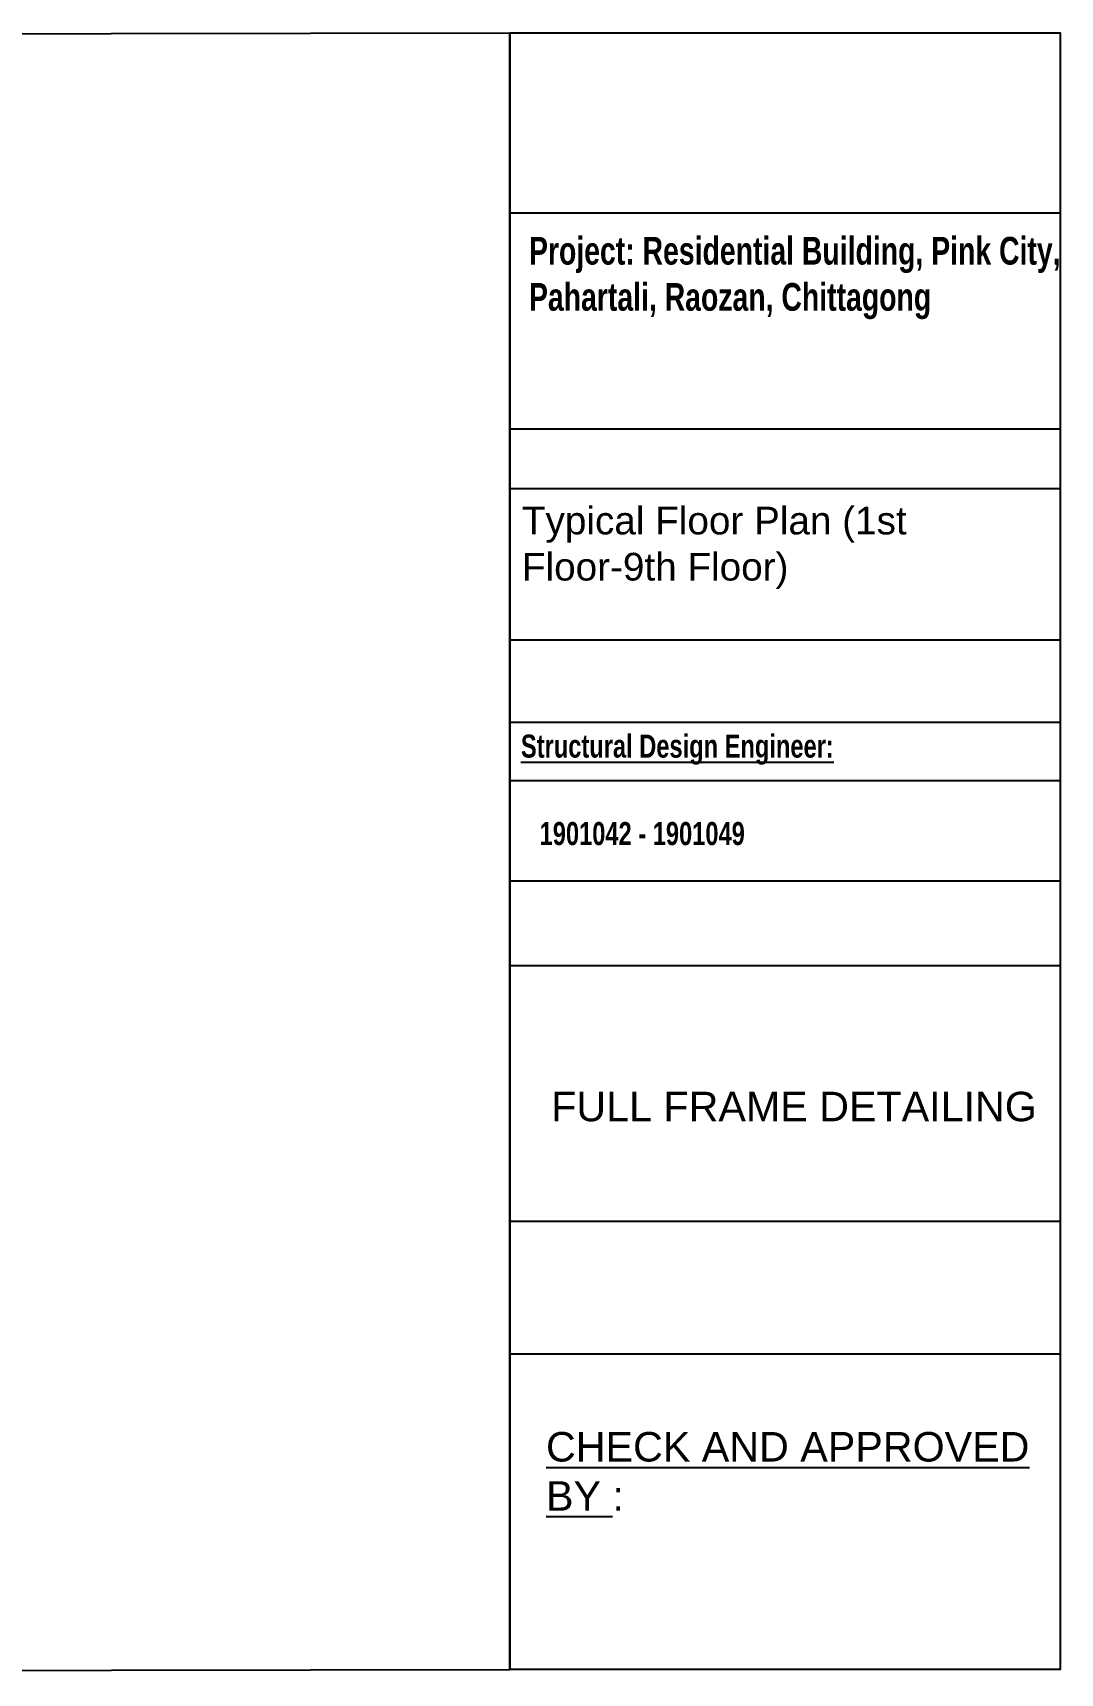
# Model space of a CAD drawing. Header units: inches. Extents: x 2674 to 28325, y -8016 to 21827.
# Drawn here: x 11735 to 13405, y -2809 to -141 of the extents above; entities that cross this region are included whole.
import ezdxf

# ---------------------------------------------------------------- set-up
doc = ezdxf.new("R2010")
doc.units = ezdxf.units.IN
doc.header["$MEASUREMENT"] = 0
doc.styles.get("Standard").update_dxf_attribs({"font": 'arial.ttf', "height": 12})

msp = doc.modelspace()

# ---------------------------------------------------------------- linework, layer by layer
for p, q in [((12510.47, -433.51), (13405.33, -433.51)), ((12510.47, -785), (13405.33, -785)), ((12510.47, -882.09), (13405.33, -882.09)), ((12510.47, -1128.44), (13405.33, -1128.44)), ((12510.47, -1261.99), (13405.33, -1261.99)), ((12510.47, -1357.06), (13405.33, -1357.06)), ((12510.47, -1520.25), (13405.33, -1520.25)), ((12510.47, -1657.88), (13405.33, -1657.88)), ((12510.47, -2073.81), (13405.33, -2073.81)), ((12510.47, -2289.98), (13405.33, -2289.98))]:
    msp.add_line(p, q)
for points in [[(12510.47, -2803.98), (9269.99, -2809.2), (9269.68, -146.16), (12510.17, -140.94)], [(12510.47, -140.94), (13405.33, -140.94), (13405.33, -2803.26), (12510.47, -2803.26)]]:
    msp.add_lwpolyline(points, close=True)

# ---------------------------------------------------------------- texts
at = {"attachment_point": 1}
for s, insert, char_height, width in [('{\\fSwis721 LtCn BT|b1|i0|c0|p34;Project: Residential Building, Pink City, Pahartali, Raozan, Chittagong}', (12541.55, -472.94), 45.03114, 1000.1158), ('Typical Floor Plan (1st Floor-9th Floor)', (12530.02, -911.8), 45.0311, 840.6448), ('{\\fSwis721 LtCn BT|b1|i0|c0|p34;\\LStructural Design Engineer:}', (12528.44, -1282.41), 37.5259, 485.5762), ('{\\fSwis721 LtCn BT|b1|i0|c0|p34;1901042 - 1901049}', (12558.82, -1424.68), 37.5259, 485.5762)]:
    msp.add_mtext(s, dxfattribs=dict(at, insert=insert, char_height=char_height, width=width))
at = {"char_height": 48, "attachment_point": 1}
for s, width, heights, insert in [('FULL FRAME DETAILING', 1096.6847, [0], (12577.59, -1863.43)), ('{\\LCHECK AND APPROVED \\PBY }:', 926.9107, [191.7], (12569.19, -2416.9))]:
    msp.add_mtext_dynamic_manual_height_columns(s, width=width, gutter_width=240, heights=heights, dxfattribs=dict(at, insert=insert))

doc.saveas('drawing.dxf')
